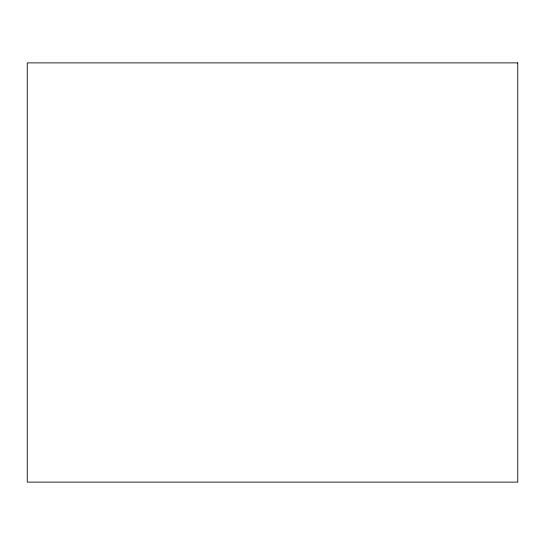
<?xml version="1.0" encoding="UTF-8"?>
<svg xmlns="http://www.w3.org/2000/svg" width="545" height="545" viewBox="0 0 545 545"><rect width="100%" height="100%" fill="white"/><g stroke="black" fill="none" stroke-linecap="round" stroke-linejoin="round"><path stroke-width="0.82" d="M517.75 62.886L27.25 62.886L27.25 482.114L517.75 482.114L517.75 62.886"/></g></svg>
